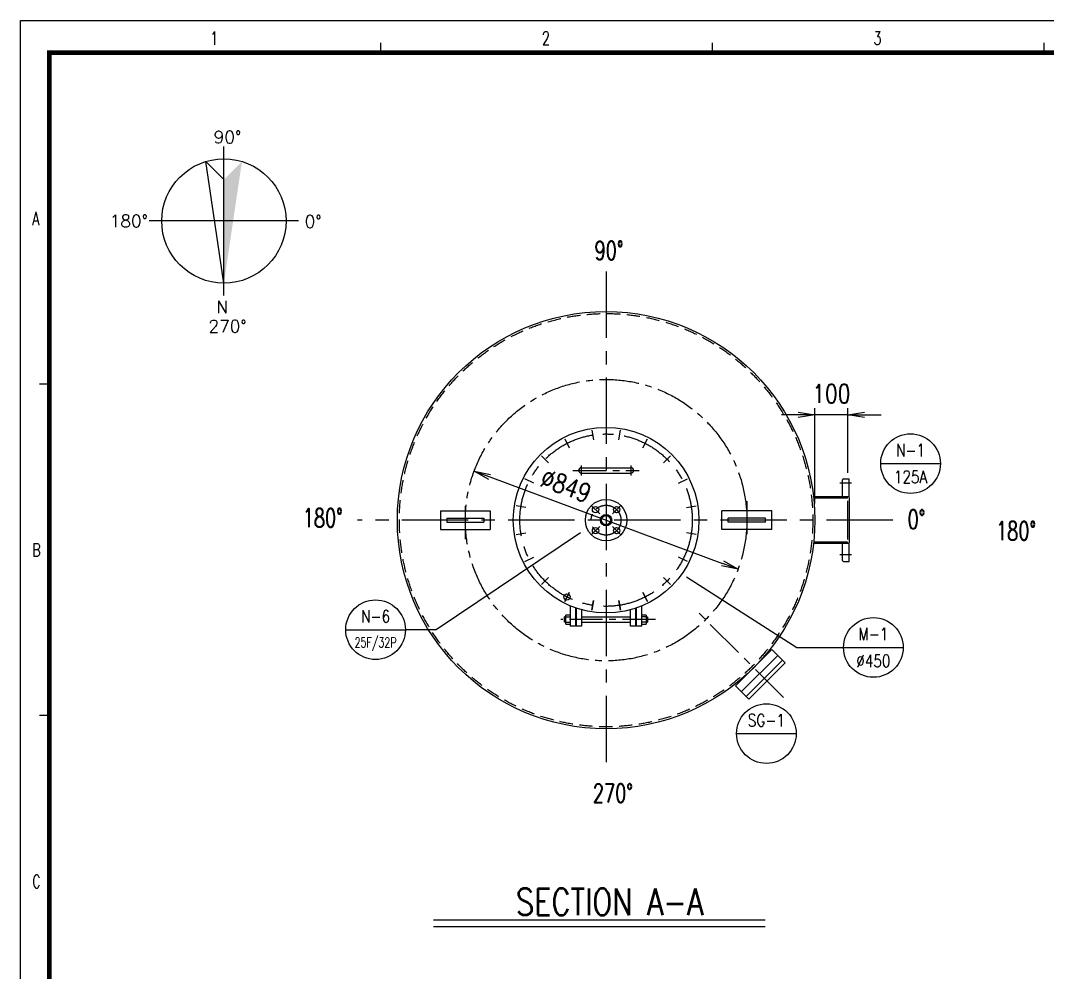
# Model space of a CAD drawing. Extents: x 0 to 36769, y -42 to 11490.
# Drawn here: x 0 to 3097, y 8618 to 11490 of the extents above; entities that cross this region are included whole.
import ezdxf
from ezdxf.enums import TextEntityAlignment as Align

# ---------------------------------------------------------------- set-up
doc = ezdxf.new("R2010")
doc.units = 0
doc.header["$LTSCALE"] = 160
doc.header["$MEASUREMENT"] = 0
for name, pattern in [('CENTER', [2, 1.25, -0.25, 0.25, -0.25]), ('CENTER2', [1.125, 0.75, -0.125, 0.125, -0.125]), ('HIDDEN', [0.375, 0.25, -0.125])]:
    doc.linetypes.add(name, pattern=pattern)
doc.layers.get('0').update_dxf_attribs({"linetype": 'CONTINUOUS'})
doc.layers.get('DEFPOINTS').update_dxf_attribs({"linetype": 'CONTINUOUS'})
for name, color, linetype in [('DIM', 7, 'CONTINUOUS'), ('EQI', 3, 'CONTINUOUS'), ('SYM', 3, 'CONTINUOUS'), ('T-F', 7, 'CONTINUOUS'), ('T-N', 4, 'CONTINUOUS'), ('TEXT', 7, 'CONTINUOUS'), ('ZL', 5, 'CONTINUOUS'), ('機器', 3, 'CONTINUOUS')]:
    doc.layers.add(name, color=color, linetype=linetype)
doc.styles.add('DIM', font='ROMANS', dxfattribs={"width": 0.7, "bigfont": 'EXTFONT.shx'})
doc.styles.add('NMS2', font='romans.shx', dxfattribs={"width": 0.7})
doc.styles.add('ROMANSEXTFONT', font='romans.shx', dxfattribs={"width": 0.8, "bigfont": 'extfont.shx'})
doc.styles.get("Standard").update_dxf_attribs({"font": 'ROMANS.shx', "bigfont": 'EXTFONT.shx'})
doc.dimstyles.get("Standard").update_dxf_attribs({"dimscale": 20, "dimtxt": 2.8, "dimasz": 2.5, "dimexe": 1, "dimexo": 2.5, "dimgap": 0.8, "dimtad": 1, "dimdec": 0, "dimrnd": 0.5, "dimzin": 9, "dimdsep": 46, "dimtxsty": 'ROMANSEXTFONT', "dimblk": 'OPEN', "dimcen": -0.6, "dimclrd": 256, "dimclre": 256, "dimclrt": 2, "dimadec": 0, "dimazin": 0, "dimtfac": 1, "dimtdec": 0, "dimtmove": 1, "dimatfit": 3, "dimldrblk": 'OPEN', "dimfxl": 0, "dimtvp": 1, "dimtolj": 1, "dimtzin": 9, "dimarcsym": 0})

# ---------------------------------------------------------------- blocks, each defined once
blk = doc.blocks.new('OPEN')
blk = doc.blocks.new('_OPEN')
at = {"color": 0, "linetype": 'ByBlock'}
for p, q in [((-1, 0.167), (0, 0)), ((0, 0), (-1, -0.167)), ((0, 0), (-1, 0))]:
    blk.add_line(p, q, dxfattribs=at)
blk = doc.blocks.new('*D30')
at = {"linetype": 'ByBlock'}
for p, q in [((2395, 10032.4), (2395, 10320)), ((2495, 10124.9), (2495, 10320)), ((2345, 10300), (2295, 10300)), ((2495, 10300), (2395, 10300)), ((2545, 10300), (2595, 10300))]:
    blk.add_line(p, q, dxfattribs=at)
at = {"layer": 'DEFPOINTS', "linetype": 'ByBlock'}
for p in [(2495, 10074.9), (2395, 9982.4)]:
    blk.add_point(p, dxfattribs=at)
at = {"linetype": 'ByBlock', "xscale": 50, "yscale": 50, "zscale": 50}
blk.add_blockref('_OPEN', (2395, 10300), dxfattribs=at)
at = {"linetype": 'ByBlock', "xscale": 50, "yscale": 50, "zscale": 50, "rotation": 180}
blk.add_blockref('_OPEN', (2495, 10300), dxfattribs=at)
at = {"color": 2, "linetype": 'ByBlock', "insert": (2445, 10364), "char_height": 56, "attachment_point": 5, "style": 'ROMANSEXTFONT'}
blk.add_mtext('\\A1;100', dxfattribs=at)
blk = doc.blocks.new('*D21')
at = {"linetype": 'ByBlock'}
for p, q in [((1414.7, 10112.8), (2116.6, 9852)), ((0, 0), (0, 0)), ((0, 0), (0, 0))]:
    blk.add_line(p, q, dxfattribs=at)
at = {"layer": 'DEFPOINTS', "linetype": 'ByBlock'}
for p in [(1367.8, 10130.2), (2163.5, 9834.6)]:
    blk.add_point(p, dxfattribs=at)
at = {"linetype": 'ByBlock', "xscale": 50, "yscale": 50, "zscale": 50}
for p, rotation in [((1367.8, 10130.2), 159.6156854471836), ((2163.5, 9834.6), 339.615685447184)]:
    blk.add_blockref('_OPEN', p, dxfattribs=dict(at, rotation=rotation))
at = {"color": 2, "linetype": 'ByBlock', "insert": (1644.5, 10086.4), "char_height": 56, "attachment_point": 5, "rotation": 339.6157, "style": 'ROMANSEXTFONT'}
blk.add_mtext('\\A1;∅849', dxfattribs=at)

msp = doc.modelspace()

# ---------------------------------------------------------------- linework, layer by layer
at = {"layer": 'EQI', "color": 1, "linetype": 'CENTER', "ltscale": 0.5}
for p, q in [((1341.22028, 9924.64122), (1341.22028, 10040.14089)), ((2190.09011, 10040.14089), (2190.09011, 9924.64122))]:
    msp.add_line(p, q, dxfattribs=at)
at = {"layer": 'EQI'}
for p, q in [((1266.22028, 10010.51605), (1416.22028, 10010.51605)), ((1266.22028, 10010.51605), (1266.22028, 9954.26605)), ((1416.22028, 10010.51605), (1416.22028, 9954.26605)), ((2265.09011, 10010.51605), (2115.09011, 10010.51605)), ((2115.09011, 9954.26605), (2115.09011, 10010.51605)), ((2265.09011, 9954.26605), (2265.09011, 10010.51605)), ((1284.97028, 9988.39119), (1397.47028, 9988.39119)), ((1284.97028, 9988.39119), (1284.97028, 9976.39092)), ((1284.97028, 9976.39092), (1397.47028, 9976.39092)), ((1397.47028, 9988.39119), (1397.47028, 9976.39092)), ((2246.34011, 9988.39119), (2133.84011, 9988.39119)), ((2133.84011, 9976.39092), (2133.84011, 9988.39119)), ((2246.34011, 9976.39092), (2133.84011, 9976.39092)), ((2246.34011, 9976.39092), (2246.34011, 9988.39119)), ((1266.22028, 9954.26605), (1416.22028, 9954.26605)), ((2265.09011, 9954.26605), (2115.09011, 9954.26605)), ((2155.84797, 9482.59673), (2265.44909, 9592.19871)), ((2173.43651, 9465.00819), (2283.03806, 9574.60974)), ((2305.66548, 9551.98232), (2265.44909, 9592.19871)), ((2187.57865, 9450.86605), (2297.1802, 9560.4676)), ((2196.06393, 9442.38077), (2305.66548, 9551.98232)), ((2155.84797, 9482.59673), (2196.06393, 9442.38077))]:
    msp.add_line(p, q, dxfattribs=at)
at = {"layer": 'EQI', "color": 1, "linetype": 'CENTER', "ltscale": 0.6}
msp.add_line((2300.55928, 9447.48697), (2031.03217, 9717.01408), dxfattribs=at)
at = {"layer": 'EQI', "color": 1, "linetype": 'CENTER2'}
msp.add_circle((1765.6552, 9982.39105), 424.43492, dxfattribs=at)
at = {"layer": 'SYM'}
for p, q in [((613.26043, 10659.93231), (613.26043, 11109.93231)), ((613.26043, 11009.93231), (558.83364, 11064.3591)), ((613.26043, 10697.43231), (558.83364, 11064.3591)), ((838.26043, 10884.93231), (388.26043, 10884.93231))]:
    msp.add_line(p, q, dxfattribs=at)
msp.add_circle((613.26043, 10884.93231), 187.5, dxfattribs=at)
msp.add_solid([(613.26043, 10697.43231), (613.26043, 11009.93231), (667.68722, 11064.3591)], dxfattribs=at)
at = {"layer": 'T-F'}
for p, q in [((1086.8863, 11392.65887), (1086.8863, 11422.65887)), ((2086.8863, 11392.65887), (2086.8863, 11422.65887)), ((3086.8863, 11392.65887), (3086.8863, 11422.65887)), ((86.8863, 10392.65887), (56.8863, 10392.65887)), ((86.8863, 9392.65887), (56.8863, 9392.65887))]:
    msp.add_line(p, q, dxfattribs=at)
at = {"layer": 'T-F', "const_width": 14}
msp.add_lwpolyline([(86.8863, 11392.65887), (15986.8863, 11392.65887), (15986.8863, 182.65887), (86.8863, 182.65887)], close=True, dxfattribs=at)
at = {"layer": 'TEXT', "color": 7}
for p, q in [((2593.63673, 10153.01495), (2773.63673, 10153.01495)), ((980.54558, 9651.92816), (1160.54558, 9651.92816)), ((2481.56687, 9598.37805), (2661.56687, 9598.37805)), ((2159.00558, 9338.43179), (2339.00558, 9338.43179)), ((1244.97837, 8776.46274), (2244.97837, 8776.46274)), ((1244.97837, 8756.46274), (2244.97837, 8756.46274))]:
    msp.add_line(p, q, dxfattribs=at)
for centre in [(2683.63673, 10153.01495), (1070.54558, 9651.92816), (2571.56687, 9598.37805), (2249.00558, 9338.43179)]:
    msp.add_circle(centre, 90, dxfattribs=at)
at = {"layer": 'ZL', "color": 160}
msp.add_lwpolyline([(0, 11489.58016), (16058.20392, 11489.58016), (16058.20392, 0), (0, 0)], close=True, dxfattribs=at)
at = {"layer": '機器', "color": 1, "linetype": 'CENTER'}
for p, q in [((1765.6552, 10732.39105), (1765.6552, 9232.39105)), ((1722.63627, 10253.99305), (1727.32931, 10224.36232)), ((1803.97467, 10224.36903), (1808.66802, 10253.99991)), ((1640.80837, 10227.41609), (1654.42819, 10200.68548)), ((1876.87213, 10200.69265), (1890.49104, 10227.42097)), ((1571.20257, 10176.84353), (1592.41616, 10155.63009)), ((1938.89698, 10155.62842), (1960.11027, 10176.84185)), ((1690.65445, 10147.38782), (1690.65445, 10117.38996)), ((1840.65351, 10147.38782), (1840.65351, 10117.38996)), ((1547.36199, 10093.61714), (1520.63169, 10107.23697)), ((1983.9484, 10093.61714), (2010.67871, 10107.23697)), ((2506.08727, 10093.94105), (2470.29192, 10093.94105)), ((1523.67096, 10020.70321), (1494.03993, 10025.39625)), ((1720.95951, 10027.08674), (1746.71126, 10001.335)), ((1810.35088, 10027.08674), (1784.59914, 10001.335)), ((2007.63943, 10020.70321), (2037.27047, 10025.39625)), ((2630.15069, 9982.39105), (1015.6552, 9982.39105)), ((1494.04054, 9939.3613), (1523.67401, 9944.05479)), ((1746.71126, 9963.44711), (1720.95951, 9937.69537)), ((1784.59914, 9963.44711), (1810.35088, 9937.69537)), ((2037.26986, 9939.3613), (2007.63638, 9944.05479)), ((1520.63596, 9857.543), (1547.36627, 9871.16283)), ((2010.67444, 9857.543), (1983.94413, 9871.16283)), ((2506.08727, 9877.39105), (2470.29192, 9877.39105)), ((1592.41616, 9809.14774), (1571.20257, 9787.93415)), ((1960.11363, 9787.93262), (1938.90003, 9809.14622)), ((1640.80272, 9737.35625), (1654.42255, 9764.08656)), ((1890.50264, 9737.35839), (1876.88159, 9764.09114)), ((1876.88556, 9764.09419), (1890.50539, 9737.36388)), ((1727.32596, 9740.39629), (1722.63261, 9710.76297)), ((1722.64299, 9710.77182), (1727.33603, 9740.40285)), ((1808.6729, 9710.76205), (1803.97986, 9740.39278)), ((1803.99558, 9740.40987), (1808.68877, 9710.77884))]:
    msp.add_line(p, q, dxfattribs=at)
at = {"layer": '機器', "color": 1, "linetype": 'CENTER', "ltscale": 0.5}
for p, q in [((1665.65175, 10132.39011), (1865.65376, 10132.39011)), ((1915.07808, 9682.39095), (1629.32571, 9682.39095))]:
    msp.add_line(p, q, dxfattribs=at)
at = {"layer": '機器'}
for p, q in [((1690.65445, 10140.38824), (1840.65351, 10140.38824)), ((1690.65445, 10124.38955), (1840.65351, 10124.38955)), ((2478.33959, 10053.34105), (2478.33959, 10104.39106)), ((2481.33958, 10107.39105), (2498.33959, 10107.39105)), ((2498.33959, 10052.89105), (2498.33959, 10107.39105)), ((2498.33959, 10052.89105), (2391.0094, 10052.89105)), ((2493.33959, 10048.69105), (2392.33959, 10048.69105)), ((2478.33959, 10053.34105), (2478.33959, 10052.89105)), ((2493.33959, 10048.69105), (2493.33959, 10052.89105)), ((2493.33959, 10040.84105), (2493.33959, 9923.94106)), ((2498.33959, 10050.69105), (2498.33959, 9914.09105)), ((2498.33959, 9911.89105), (2391.0094, 9911.89105)), ((2493.33959, 9916.09105), (2392.33959, 9916.09105)), ((2478.33959, 9911.89105), (2478.33959, 9911.44105)), ((2478.33959, 9860.39105), (2478.33959, 9911.44105)), ((2493.33959, 9911.89105), (2493.33959, 9916.09105)), ((2498.33959, 9857.39105), (2498.33959, 9911.89105)), ((2481.33958, 9857.39105), (2498.33959, 9857.39105)), ((1657.65119, 9724.05595), (1657.65119, 9662.3906)), ((1873.65677, 9662.38876), (1873.65677, 9724.05106)), ((1644.65301, 9668.54086), (1644.65301, 9696.24378)), ((1657.65119, 9696.24073), (1644.65301, 9696.24073)), ((1673.64988, 9717.93528), (1673.64988, 9662.3906)), ((1675.65185, 9717.24924), (1675.65185, 9662.3906)), ((1691.65055, 9712.3444), (1691.65055, 9662.3906)), ((1839.65496, 9662.38876), (1839.65496, 9712.34196)), ((1855.6561, 9662.38876), (1855.6561, 9717.24436)), ((1857.65563, 9662.38876), (1857.65563, 9717.9304)), ((1886.65494, 9696.24073), (1873.65433, 9696.24073)), ((1886.65494, 9696.24378), (1886.65494, 9668.54086)), ((1640.65395, 9674.39297), (1640.65395, 9690.39167)), ((1644.65301, 9690.39152), (1640.65395, 9690.39152)), ((1644.65301, 9674.39282), (1640.65395, 9674.39282)), ((1644.65164, 9674.38565), (1657.65225, 9674.38565)), ((1644.65301, 9690.38862), (1657.65119, 9690.38862)), ((1644.65301, 9668.54071), (1657.65363, 9668.54071)), ((1673.65232, 9662.38052), (1657.65119, 9662.38052)), ((1691.65299, 9662.38785), (1675.65185, 9662.38785)), ((1691.65299, 9690.38862), (1839.65252, 9690.38862)), ((1691.65299, 9674.38992), (1839.65496, 9674.38992)), ((1855.65366, 9662.38785), (1839.65252, 9662.38785)), ((1873.65433, 9662.40006), (1857.65319, 9662.40006)), ((1886.65479, 9690.38389), (1873.65417, 9690.38373)), ((1886.65494, 9674.37527), (1873.65433, 9674.37527)), ((1873.65433, 9668.54071), (1886.65494, 9668.54071)), ((1886.65494, 9690.39152), (1890.65401, 9690.39152)), ((1886.65494, 9674.39282), (1890.65401, 9674.39282)), ((1890.65401, 9690.39167), (1890.65401, 9674.39297))]:
    msp.add_line(p, q, dxfattribs=at)
at = {"layer": '機器', "color": 7, "linetype": 'CENTER'}
msp.add_line((1654.41598, 9764.09785), (1640.79494, 9737.3651), dxfattribs=at)
at = {"layer": '機器'}
for centre, radius in [((1765.6552, 9982.39105), 629.31561), ((1765.6552, 9982.39105), 280.00189), ((1765.6552, 9982.39105), 62.50002), ((1733.83538, 10014.21087), 9.5), ((1797.47501, 10014.21087), 9.5), ((1765.6552, 9982.39105), 17), ((1765.6552, 9982.39105), 13.8), ((1733.83538, 9950.57124), 9.5), ((1797.47501, 9950.57124), 9.5), ((1647.60714, 9750.73316), 9.50009)]:
    msp.add_circle(centre, radius, dxfattribs=at)
at = {"layer": '機器', "color": 6, "linetype": 'HIDDEN'}
msp.add_circle((1765.6552, 9982.39105), 623.31561, dxfattribs=at)
at = {"layer": '機器', "color": 1, "linetype": 'CENTER', "ltscale": 0.8}
msp.add_circle((1765.6552, 9982.39105), 260.00169, dxfattribs=at)
at = {"layer": '機器', "color": 1, "linetype": 'CENTER2'}
msp.add_circle((1765.6552, 9982.39105), 45.00001, dxfattribs=at)
at = {"layer": '機器'}
for centre, radius, start, end in [((1690.65445, 10132.39011), 8.00007, 90, 270), ((1840.65351, 10132.39011), 8.00007, 270, 90), ((2481.33958, 10104.39106), 2.99999, 90, 180), ((2481.33958, 9860.39105), 2.99999, 180, 270)]:
    msp.add_arc(centre, radius, start, end, dxfattribs=at)

# ---------------------------------------------------------------- texts
at = {"layer": 'SYM'}
for s, p in [('90%%d', (624.13808, 11138.01771)), ('180%%d', (326.81412, 10884.89217)), ('0%%d', (882.41799, 10883.48602)), ('270%%d', (624.42355, 10567.27496))]:
    msp.add_text(s, height=37.5, dxfattribs=at).set_placement(p, align=Align.MIDDLE)
msp.add_attdef('N', text='N', height=37.5, rotation=180, dxfattribs=at).set_placement((609.15387, 10625.59437), align=Align.MIDDLE)
at = {"layer": 'T-N', "color": 4, "style": 'NMS2', "width": 0.7}
for s, p in [('1', (572.11572, 11416.21331)), ('2', (1572.11572, 11416.21331)), ('3', (2572.11572, 11416.21331)), ('A', (35.21302, 10872.46882)), ('B', (35.21302, 9872.46882)), ('C', (35.21302, 8872.46882))]:
    msp.add_text(s, height=40, dxfattribs=at).set_placement(p)
at = {"layer": 'TEXT', "color": 2}
for s, height, style, width, p in [('N-1', 37.5, 'ROMANSEXTFONT', 0.8, (2683.63673, 10193.51495)), ('125A', 37.5, 'ROMANSEXTFONT', 0.8, (2683.63673, 10112.90556)), ('N-6', 37.5, 'ROMANSEXTFONT', 0.8, (1070.54558, 9692.42816)), ('25F/32P', 30, 'NMS2', 0.7, (1070.54558, 9611.42816)), ('M-1', 37.5, 'ROMANSEXTFONT', 0.8, (2571.56687, 9638.87805)), ('%%C450', 37.5, 'ROMANSEXTFONT', 0.8, (2571.56687, 9557.87805)), ('SG-1', 37.5, 'ROMANSEXTFONT', 0.8, (2249.00558, 9378.93179)), ('SECTION A-A', 80, 'ROMANSEXTFONT', 0.8, (1776.30495, 8830.96806))]:
    msp.add_text(s, height=height, dxfattribs=dict(at, style=style, width=width)).set_placement(p, align=Align.MIDDLE)
at = {"layer": '機器', "color": 2, "style": 'DIM', "width": 0.7}
for s, p in [('90%%d', (1730.90777, 10767.74486)), ('180%%d', (850.98283, 9961.18302)), ('0%%d', (2674.64915, 9957.10191)), ('180%%d', (2941.51058, 9922.06721)), ('270%%d', (1725.71151, 9130.77818))]:
    msp.add_text(s, height=56, dxfattribs=at).set_placement(p)

# ---------------------------------------------------------------- dimensions: what is measured, and where the dimension line sits
at = {"layer": 'DIM'}
dim = msp.add_linear_dim(base=(2394.97081, 10299.95211), p1=(2494.97081, 10074.89106), p2=(2394.97081, 9982.39105), dimstyle='Standard', dxfattribs=at)
dim.commit()
dim.dimension.update_dxf_attribs({"geometry": '*D30', "text_midpoint": (2444.97081, 10363.95211)})
dim = msp.add_diameter_dim_2p(p1=(1367.79951, 10130.22829), p2=(2163.51089, 9834.55382), dimstyle='Standard', dxfattribs=at)
dim.commit()
dim.dimension.update_dxf_attribs({"geometry": '*D21', "text_midpoint": (1644.51645, 10086.43615), "dimtype": 163})

# ---------------------------------------------------------------- leaders
for points in [[(1688.54375, 9944.10378), (1253.6871, 9651.92816), (1160.54558, 9651.92816)], [(2008.07055, 9811.01997), (2340.47452, 9598.37805), (2481.56687, 9598.37805)]]:
    msp.add_leader(points, dimstyle='Standard', override={"dimgap": 0.8, "dimtad": 0, "dimldrblk": 'OPEN'}, dxfattribs=at)

doc.saveas('drawing.dxf')
